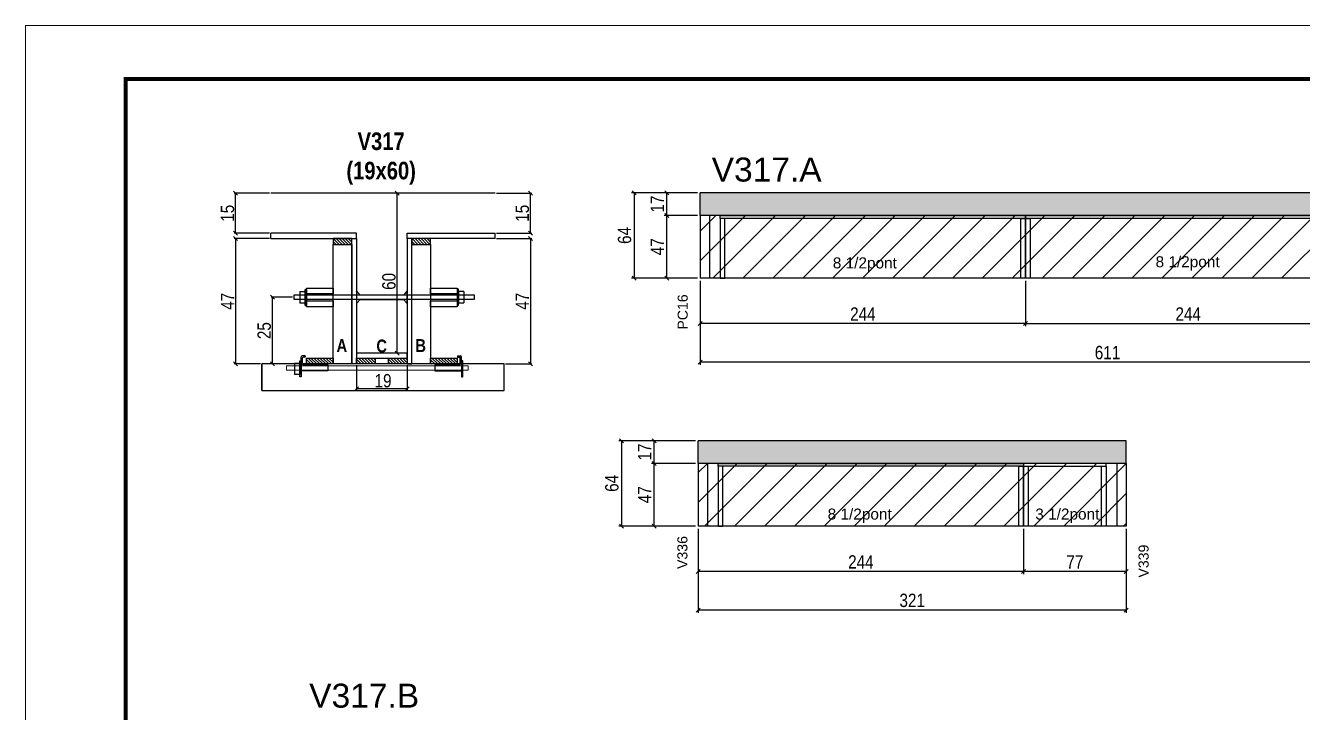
# Model space of a CAD drawing. Extents: x -3394 to 16474, y -5031 to 14397.
# Drawn here: x 4272 to 5230, y 6990 to 7505 of the extents above; entities that cross this region are included whole.
import ezdxf

# ---------------------------------------------------------------- set-up
doc = ezdxf.new("R2010")
doc.units = 0
doc.linetypes.add('DASHED', pattern=[0.75, 0.5, -0.25])
doc.layers.get('0').update_dxf_attribs({"linetype": 'CONTINUOUS'})
doc.layers.get('Defpoints').update_dxf_attribs({"linetype": 'CONTINUOUS'})
for name, color, linetype in [('1HACHURA MADEIRAS', 1, 'CONTINUOUS'), ('barrote', 251, 'CONTINUOUS'), ('COTA', 241, 'CONTINUOUS'), ('detalhes', 4, 'CONTINUOUS'), ('NOMENCLATURA', 7, 'CONTINUOUS'), ('Painéis', 200, 'CONTINUOUS'), ('PONTALETE', 7, 'CONTINUOUS'), ('presilha', 1, 'CONTINUOUS'), ('SARR_2.2x10', 60, 'CONTINUOUS'), ('SARR_2.2x7', 40, 'CONTINUOUS'), ('SARR_3.5x7', 81, 'CONTINUOUS'), ('Tubo de PVC', 51, 'CONTINUOUS')]:
    doc.layers.add(name, color=color, linetype=linetype)
for name, color, linetype, lineweight in [('CONCRETO', 251, 'CONTINUOUS', 25), ('Folhas', 255, 'CONTINUOUS', 9), ('REAPROVEITAMENTO', 251, 'CONTINUOUS', 9), ('SARRAFO DE PRESSAO', 251, 'DASHED', 9), ('SCO-___-LAJ', 2, 'CONTINUOUS', 0)]:
    doc.layers.add(name, color=color, linetype=linetype, lineweight=lineweight)
doc.styles.add('ARIAL', font='arial.ttf')
doc.styles.add('COTA TECNICA', font='techl___.ttf', dxfattribs={"height": 10})
doc.styles.add('COTA TECNICA 2X', font='techl___.ttf', dxfattribs={"height": 10})
doc.styles.add('TECNICA', font='techb___.ttf', dxfattribs={"height": 10})
doc.dimstyles.new('PAINEL', dxfattribs={"dimtxt": 10, "dimasz": 3, "dimexe": 3, "dimexo": 3, "dimgap": 3, "dimtad": 1, "dimdec": 1, "dimzin": 12, "dimdsep": 46, "dimtxsty": 'COTA TECNICA', "dimblk1": 'OBLIQUE', "dimblk2": 'OBLIQUE', "dimsah": 1, "dimcen": 0.9, "dimclrd": 4, "dimclre": 4, "dimclrt": 240, "dimadec": 1, "dimazin": 3, "dimtfac": 1, "dimtdec": 1, "dimtmove": 0, "dimatfit": 3, "dimfxl": 1, "dimtolj": 1, "dimtzin": 12, "dimarcsym": 0})
doc.dimstyles.new('SECAO', dxfattribs={"dimscale": 0.333333, "dimtxt": 5, "dimasz": 9, "dimexe": 3, "dimexo": 3, "dimgap": 3, "dimtad": 1, "dimdec": 1, "dimlfac": 0.5, "dimzin": 12, "dimdsep": 46, "dimtxsty": 'COTA TECNICA 2X', "dimblk1": 'OBLIQUE', "dimblk2": 'OBLIQUE', "dimsah": 1, "dimcen": 0.9, "dimclrd": 4, "dimclre": 4, "dimclrt": 240, "dimadec": 1, "dimazin": 3, "dimtfac": 1, "dimtdec": 1, "dimtmove": 0, "dimatfit": 3, "dimfxl": 1, "dimtolj": 1, "dimtzin": 12, "dimarcsym": 0})
pattern_1 = [(45, (-1585, 0), (-11.22532, 11.22532), [])]

# ---------------------------------------------------------------- blocks, each defined once
blk = doc.blocks.new('9999999999')
at = {"layer": 'Folhas'}
blk.add_lwpolyline([(98138.98, 34190.21), (99623.98, 34190.21), (99623.98, 35240.21), (98138.98, 35240.21)], close=True, dxfattribs=at)
at = {"layer": 'Folhas', "color": 30, "const_width": 3}
blk.add_lwpolyline([(98213.98, 34230.21), (99583.98, 34230.21), (99583.98, 35200.21), (98213.98, 35200.21)], close=True, dxfattribs=at)
blk = doc.blocks.new('_Oblique')
at = {"color": 0, "linetype": 'ByBlock', "lineweight": -2}
blk.add_line((-0.5, -0.5), (0.5, 0.5), dxfattribs=at)
blk = doc.blocks.new('*D668')
at = {"layer": 'COTA', "color": 4, "lineweight": -2, "transparency": 16777216}
for p, q in [((4520.46, 7250.35), (4520.46, 7231.67)), ((4558.46, 7250.35), (4558.46, 7231.67)), ((4558.46, 7232.67), (4520.46, 7232.67))]:
    blk.add_line(p, q, dxfattribs=at)
at = {"layer": 'Defpoints', "color": 0, "transparency": 16777216}
for p in [(4520.46, 7251.35), (4558.46, 7251.35), (4520.46, 7232.67)]:
    blk.add_point(p, dxfattribs=at)
at = {"layer": 'COTA', "color": 4, "lineweight": -2, "transparency": 16777216, "xscale": 3, "yscale": 3, "zscale": 3, "rotation": 180}
blk.add_blockref('_Oblique', (4520.46, 7232.67), dxfattribs=at)
at = {"layer": 'COTA', "color": 4, "lineweight": -2, "transparency": 16777216, "xscale": 3, "yscale": 3, "zscale": 3}
blk.add_blockref('_Oblique', (4558.46, 7232.67), dxfattribs=at)
at = {"layer": 'COTA', "color": 240, "transparency": 16777216, "insert": (4540.37, 7238.76), "char_height": 10, "attachment_point": 5, "style": 'COTA TECNICA 2X'}
blk.add_mtext('\\A1;19', dxfattribs=at)
blk = doc.blocks.new('PRESILHA METÁLICA 1')
at = {"layer": 'presilha'}
for p, q in [((6, 15.5), (7.5, 15.5)), ((6, -2.5), (6, 15.5)), ((7.5, 10.6), (7.5, 19.9)), ((7.5, 15.5), (7.5, -2.5)), ((12, 21), (8.6, 21)), ((9, 11.6), (9, 18.9)), ((12, 19.5), (9.6, 19.5)), ((12, 21), (12, 19.5)), ((0, 13), (6, 13)), ((0, 13), (0, 0)), ((6, 0), (0, 0)), ((6, 13), (6, 0)), ((37.5, 4.1), (7.5, 4.1)), ((37.5, 11), (9.6, 11)), ((37.5, 11), (37.5, 4.1)), ((7.5, -2.5), (6, -2.5))]:
    blk.add_line(p, q, dxfattribs=at)
for centre, radius, start, end in [((8.6, 19.9), 1.14, 90, 180), ((9.6, 18.9), 0.57, 90, 180), ((9.6, 11.6), 0.57, 180, 270)]:
    blk.add_arc(centre, radius, start, end, dxfattribs=at)
blk = doc.blocks.new('PRESILHA METÁLICA 2')
at = {"layer": 'presilha'}
for p, q in [((-5.2, 23.5), (-5.2, 22)), ((-5.2, 23.5), (-1.9, 23.5)), ((-5.2, 22), (-2.8, 22)), ((-2.2, 14.1), (-2.2, 21.4)), ((0.8, 18), (-0.8, 18)), ((-0.8, 18), (-0.8, 0)), ((-0.8, 14.6), (-0.8, 22.4)), ((0.8, 0), (0.8, 18)), ((-30.8, 13.5), (-30.8, 6.6)), ((-30.8, 13.5), (-2.8, 13.5)), ((-30.8, 6.6), (-0.8, 6.6)), ((-0.8, 0), (0.8, 0))]:
    blk.add_line(p, q, dxfattribs=at)
for centre, radius, start, end in [((-2.8, 21.4), 0.57, 0, 90), ((-1.9, 22.4), 1.14, 0, 90), ((-2.8, 14.1), 0.57, 270, 0)]:
    blk.add_arc(centre, radius, start, end, dxfattribs=at)
blk = doc.blocks.new('*D669')
at = {"layer": 'COTA', "color": 4, "lineweight": -2, "transparency": 16777216}
for p, q in [((4455.16, 7345.35), (4428.81, 7345.35)), ((4429.81, 7345.35), (4429.81, 7251.35)), ((4448.41, 7251.35), (4428.81, 7251.35))]:
    blk.add_line(p, q, dxfattribs=at)
at = {"layer": 'Defpoints', "color": 0, "transparency": 16777216}
for p in [(4456.16, 7345.35), (4429.81, 7251.35), (4449.41, 7251.35)]:
    blk.add_point(p, dxfattribs=at)
at = {"layer": 'COTA', "color": 4, "lineweight": -2, "transparency": 16777216, "xscale": 3, "yscale": 3, "zscale": 3}
for p, rotation in [((4429.81, 7345.35), 90), ((4429.81, 7251.35), 270)]:
    blk.add_blockref('_Oblique', p, dxfattribs=dict(at, rotation=rotation))
at = {"layer": 'COTA', "color": 240, "transparency": 16777216, "insert": (4423.74, 7298.35), "char_height": 10, "attachment_point": 5, "rotation": 90, "style": 'COTA TECNICA 2X'}
blk.add_mtext('\\A1;47', dxfattribs=at)
blk = doc.blocks.new('*D670')
at = {"layer": 'COTA', "color": 4, "lineweight": -2, "transparency": 16777216}
for p, q in [((4557.46, 7379.35), (4549.94, 7379.35)), ((4550.94, 7259.35), (4550.94, 7379.35)), ((4550.05, 7259.35), (4549.94, 7259.35))]:
    blk.add_line(p, q, dxfattribs=at)
at = {"layer": 'Defpoints', "color": 0, "transparency": 16777216}
for p in [(4550.94, 7379.35), (4558.46, 7379.35), (4551.05, 7259.35)]:
    blk.add_point(p, dxfattribs=at)
at = {"layer": 'COTA', "color": 4, "lineweight": -2, "transparency": 16777216, "xscale": 3, "yscale": 3, "zscale": 3}
for p, rotation in [((4550.94, 7379.35), 90), ((4550.94, 7259.35), 270)]:
    blk.add_blockref('_Oblique', p, dxfattribs=dict(at, rotation=rotation))
at = {"layer": 'COTA', "color": 240, "transparency": 16777216, "insert": (4544.84, 7313.24), "char_height": 10, "attachment_point": 5, "rotation": 90, "style": 'COTA TECNICA 2X'}
blk.add_mtext('\\A1;60', dxfattribs=at)
blk = doc.blocks.new('*D671')
at = {"layer": 'COTA', "color": 4, "lineweight": -2, "transparency": 16777216}
for p, q in [((4455.16, 7379.35), (4428.81, 7379.35)), ((4429.81, 7349.35), (4429.81, 7379.35)), ((4455.16, 7349.35), (4428.81, 7349.35))]:
    blk.add_line(p, q, dxfattribs=at)
at = {"layer": 'Defpoints', "color": 0, "transparency": 16777216}
for p in [(4429.81, 7379.35), (4456.16, 7379.35), (4456.16, 7349.35)]:
    blk.add_point(p, dxfattribs=at)
at = {"layer": 'COTA', "color": 4, "lineweight": -2, "transparency": 16777216, "xscale": 3, "yscale": 3, "zscale": 3}
for p, rotation in [((4429.81, 7379.35), 90), ((4429.81, 7349.35), 270)]:
    blk.add_blockref('_Oblique', p, dxfattribs=dict(at, rotation=rotation))
at = {"layer": 'COTA', "color": 240, "transparency": 16777216, "insert": (4423.7, 7364.35), "char_height": 10, "attachment_point": 5, "rotation": 90, "style": 'COTA TECNICA 2X'}
blk.add_mtext('\\A1;15', dxfattribs=at)
blk = doc.blocks.new('*D672')
at = {"layer": 'COTA', "color": 4, "lineweight": -2, "transparency": 16777216}
for p, q in [((4625.57, 7345.35), (4651.92, 7345.35)), ((4650.92, 7345.35), (4650.92, 7251.35)), ((4632.32, 7251.35), (4651.92, 7251.35))]:
    blk.add_line(p, q, dxfattribs=at)
at = {"layer": 'Defpoints', "color": 0, "transparency": 16777216}
for p in [(4624.57, 7345.35), (4631.32, 7251.35), (4650.92, 7251.35)]:
    blk.add_point(p, dxfattribs=at)
at = {"layer": 'COTA', "color": 4, "lineweight": -2, "transparency": 16777216, "xscale": 3, "yscale": 3, "zscale": 3}
for p, rotation in [((4650.92, 7345.35), 90), ((4650.92, 7251.35), 270)]:
    blk.add_blockref('_Oblique', p, dxfattribs=dict(at, rotation=rotation))
at = {"layer": 'COTA', "color": 240, "transparency": 16777216, "insert": (4644.85, 7298.35), "char_height": 10, "attachment_point": 5, "rotation": 90, "style": 'COTA TECNICA 2X'}
blk.add_mtext('\\A1;47', dxfattribs=at)
blk = doc.blocks.new('*D673')
at = {"layer": 'COTA', "color": 4, "lineweight": -2, "transparency": 16777216}
for p, q in [((4625.57, 7379.35), (4651.92, 7379.35)), ((4650.92, 7349.35), (4650.92, 7379.35)), ((4625.57, 7349.35), (4651.92, 7349.35))]:
    blk.add_line(p, q, dxfattribs=at)
at = {"layer": 'Defpoints', "color": 0, "transparency": 16777216}
for p in [(4624.57, 7379.35), (4650.92, 7379.35), (4624.57, 7349.35)]:
    blk.add_point(p, dxfattribs=at)
at = {"layer": 'COTA', "color": 4, "lineweight": -2, "transparency": 16777216, "xscale": 3, "yscale": 3, "zscale": 3}
for p, rotation in [((4650.92, 7379.35), 90), ((4650.92, 7349.35), 270)]:
    blk.add_blockref('_Oblique', p, dxfattribs=dict(at, rotation=rotation))
at = {"layer": 'COTA', "color": 240, "transparency": 16777216, "insert": (4644.81, 7364.35), "char_height": 10, "attachment_point": 5, "rotation": 90, "style": 'COTA TECNICA 2X'}
blk.add_mtext('\\A1;15', dxfattribs=at)
blk = doc.blocks.new('*D675')
at = {"layer": 'COTA', "color": 4, "linetype": 'Continuous', "lineweight": -2, "transparency": 16777216}
for p, q in [((4778.21, 7313.71), (4778.21, 7279.74)), ((5022.24, 7313.71), (5022.24, 7279.74)), ((5022.24, 7281.74), (4778.21, 7281.74))]:
    blk.add_line(p, q, dxfattribs=at)
at = {"layer": 'Defpoints', "color": 0, "linetype": 'Continuous', "transparency": 16777216}
for p in [(4778.21, 7315.71), (5022.24, 7315.71), (4778.21, 7281.74)]:
    blk.add_point(p, dxfattribs=at)
at = {"layer": 'COTA', "color": 4, "linetype": 'Continuous', "lineweight": -2, "transparency": 16777216, "xscale": 3, "yscale": 3, "zscale": 3, "rotation": 180}
blk.add_blockref('_Oblique', (4778.21, 7281.74), dxfattribs=at)
at = {"layer": 'COTA', "color": 4, "linetype": 'Continuous', "lineweight": -2, "transparency": 16777216, "xscale": 3, "yscale": 3, "zscale": 3}
blk.add_blockref('_Oblique', (5022.24, 7281.74), dxfattribs=at)
at = {"layer": 'COTA', "color": 240, "linetype": 'Continuous', "transparency": 16777216, "insert": (4900.23, 7288.81), "char_height": 10, "attachment_point": 5, "style": 'COTA TECNICA'}
blk.add_mtext('\\A1;244', dxfattribs=at)
blk = doc.blocks.new('*D676')
at = {"layer": 'COTA', "color": 4, "linetype": 'Continuous', "lineweight": -2, "transparency": 16777216}
for p, q in [((4778.21, 7313.71), (4778.21, 7250.72)), ((5389.24, 7313.71), (5389.24, 7250.72)), ((5389.24, 7252.72), (4778.21, 7252.72))]:
    blk.add_line(p, q, dxfattribs=at)
at = {"layer": 'Defpoints', "color": 0, "linetype": 'Continuous', "transparency": 16777216}
for p in [(4778.21, 7315.71), (5389.24, 7315.71), (4778.21, 7252.72)]:
    blk.add_point(p, dxfattribs=at)
at = {"layer": 'COTA', "color": 4, "linetype": 'Continuous', "lineweight": -2, "transparency": 16777216, "xscale": 3, "yscale": 3, "zscale": 3, "rotation": 180}
blk.add_blockref('_Oblique', (4778.21, 7252.72), dxfattribs=at)
at = {"layer": 'COTA', "color": 4, "linetype": 'Continuous', "lineweight": -2, "transparency": 16777216, "xscale": 3, "yscale": 3, "zscale": 3}
blk.add_blockref('_Oblique', (5389.24, 7252.72), dxfattribs=at)
at = {"layer": 'COTA', "color": 240, "linetype": 'Continuous', "transparency": 16777216, "insert": (5083.73, 7259.82), "char_height": 10, "attachment_point": 5, "style": 'COTA TECNICA'}
blk.add_mtext('\\A1;611', dxfattribs=at)
blk = doc.blocks.new('*D677')
at = {"layer": 'COTA', "color": 4, "linetype": 'Continuous', "lineweight": -2, "transparency": 16777216}
for p, q in [((4776.21, 7362.71), (4751.18, 7362.71)), ((4753.18, 7315.71), (4753.18, 7362.71)), ((4776.21, 7315.71), (4751.18, 7315.71))]:
    blk.add_line(p, q, dxfattribs=at)
at = {"layer": 'Defpoints', "color": 0, "linetype": 'Continuous', "transparency": 16777216}
for p in [(4753.18, 7362.71), (4778.21, 7362.71), (4778.21, 7315.71)]:
    blk.add_point(p, dxfattribs=at)
at = {"layer": 'COTA', "color": 4, "linetype": 'Continuous', "lineweight": -2, "transparency": 16777216, "xscale": 3, "yscale": 3, "zscale": 3}
for p, rotation in [((4753.18, 7362.71), 90), ((4753.18, 7315.71), 270)]:
    blk.add_blockref('_Oblique', p, dxfattribs=dict(at, rotation=rotation))
at = {"layer": 'COTA', "color": 240, "linetype": 'Continuous', "transparency": 16777216, "insert": (4746.1, 7339.21), "char_height": 10, "attachment_point": 5, "rotation": 90, "style": 'COTA TECNICA'}
blk.add_mtext('\\A1;47', dxfattribs=at)
blk = doc.blocks.new('*D678')
at = {"layer": 'COTA', "color": 4, "linetype": 'Continuous', "lineweight": -2, "transparency": 16777216}
for p, q in [((4776.21, 7379.71), (4751.18, 7379.71)), ((4753.18, 7362.71), (4753.18, 7379.71)), ((4776.21, 7362.71), (4751.18, 7362.71))]:
    blk.add_line(p, q, dxfattribs=at)
at = {"layer": 'Defpoints', "color": 0, "linetype": 'Continuous', "transparency": 16777216}
for p in [(4753.18, 7379.71), (4778.21, 7379.71), (4778.21, 7362.71)]:
    blk.add_point(p, dxfattribs=at)
at = {"layer": 'COTA', "color": 4, "linetype": 'Continuous', "lineweight": -2, "transparency": 16777216, "xscale": 3, "yscale": 3, "zscale": 3}
for p, rotation in [((4753.18, 7379.71), 90), ((4753.18, 7362.71), 270)]:
    blk.add_blockref('_Oblique', p, dxfattribs=dict(at, rotation=rotation))
at = {"layer": 'COTA', "color": 240, "linetype": 'Continuous', "transparency": 16777216, "insert": (4746.1, 7371.21), "char_height": 10, "attachment_point": 5, "rotation": 90, "style": 'COTA TECNICA'}
blk.add_mtext('\\A1;17', dxfattribs=at)
blk = doc.blocks.new('*D679')
at = {"layer": 'COTA', "color": 4, "linetype": 'Continuous', "lineweight": -2, "transparency": 16777216}
for p, q in [((4776.21, 7379.71), (4726.61, 7379.71)), ((4728.61, 7379.71), (4728.61, 7315.71)), ((4776.21, 7315.71), (4726.61, 7315.71))]:
    blk.add_line(p, q, dxfattribs=at)
at = {"layer": 'Defpoints', "color": 0, "linetype": 'Continuous', "transparency": 16777216}
for p in [(4778.21, 7379.71), (4728.61, 7315.71), (4778.21, 7315.71)]:
    blk.add_point(p, dxfattribs=at)
at = {"layer": 'COTA', "color": 4, "linetype": 'Continuous', "lineweight": -2, "transparency": 16777216, "xscale": 3, "yscale": 3, "zscale": 3}
for p, rotation in [((4728.61, 7379.71), 90), ((4728.61, 7315.71), 270)]:
    blk.add_blockref('_Oblique', p, dxfattribs=dict(at, rotation=rotation))
at = {"layer": 'COTA', "color": 240, "linetype": 'Continuous', "transparency": 16777216, "insert": (4721.51, 7347.71), "char_height": 10, "attachment_point": 5, "rotation": 90, "style": 'COTA TECNICA'}
blk.add_mtext('\\A1;64', dxfattribs=at)
blk = doc.blocks.new('*D680')
at = {"layer": 'COTA', "color": 4, "linetype": 'Continuous', "lineweight": -2, "transparency": 16777216}
for p, q in [((5022.24, 7313.71), (5022.24, 7279.74)), ((5266.24, 7313.71), (5266.24, 7279.74)), ((5022.24, 7281.74), (5266.24, 7281.74))]:
    blk.add_line(p, q, dxfattribs=at)
at = {"layer": 'Defpoints', "color": 0, "linetype": 'Continuous', "transparency": 16777216}
for p in [(5022.24, 7315.71), (5266.24, 7315.71), (5266.24, 7281.74)]:
    blk.add_point(p, dxfattribs=at)
at = {"layer": 'COTA', "color": 4, "linetype": 'Continuous', "lineweight": -2, "transparency": 16777216, "xscale": 3, "yscale": 3, "zscale": 3, "rotation": 180}
blk.add_blockref('_Oblique', (5022.24, 7281.74), dxfattribs=at)
at = {"layer": 'COTA', "color": 4, "linetype": 'Continuous', "lineweight": -2, "transparency": 16777216, "xscale": 3, "yscale": 3, "zscale": 3}
blk.add_blockref('_Oblique', (5266.24, 7281.74), dxfattribs=at)
at = {"layer": 'COTA', "color": 240, "linetype": 'Continuous', "transparency": 16777216, "insert": (5144.24, 7288.81), "char_height": 10, "attachment_point": 5, "style": 'COTA TECNICA'}
blk.add_mtext('\\A1;244', dxfattribs=at)
blk = doc.blocks.new('*D681')
at = {"layer": 'COTA', "color": 4, "linetype": 'Continuous', "lineweight": -2, "transparency": 16777216}
for p, q in [((5020.75, 7127.83), (5020.75, 7093.85)), ((5097.75, 7127.83), (5097.75, 7093.85)), ((5097.75, 7095.85), (5020.75, 7095.85))]:
    blk.add_line(p, q, dxfattribs=at)
at = {"layer": 'Defpoints', "color": 0, "linetype": 'Continuous', "transparency": 16777216}
for p in [(5020.75, 7129.83), (5097.75, 7129.83), (5020.75, 7095.85)]:
    blk.add_point(p, dxfattribs=at)
at = {"layer": 'COTA', "color": 4, "linetype": 'Continuous', "lineweight": -2, "transparency": 16777216, "xscale": 3, "yscale": 3, "zscale": 3, "rotation": 180}
blk.add_blockref('_Oblique', (5020.75, 7095.85), dxfattribs=at)
at = {"layer": 'COTA', "color": 4, "linetype": 'Continuous', "lineweight": -2, "transparency": 16777216, "xscale": 3, "yscale": 3, "zscale": 3}
blk.add_blockref('_Oblique', (5097.75, 7095.85), dxfattribs=at)
at = {"layer": 'COTA', "color": 240, "linetype": 'Continuous', "transparency": 16777216, "insert": (5059.25, 7102.93), "char_height": 10, "attachment_point": 5, "style": 'COTA TECNICA'}
blk.add_mtext('\\A1;77', dxfattribs=at)
blk = doc.blocks.new('*D682')
at = {"layer": 'COTA', "color": 4, "linetype": 'Continuous', "lineweight": -2, "transparency": 16777216}
for p, q in [((4776.72, 7127.83), (4776.72, 7093.85)), ((5020.75, 7127.83), (5020.75, 7093.85)), ((5020.75, 7095.85), (4776.72, 7095.85))]:
    blk.add_line(p, q, dxfattribs=at)
at = {"layer": 'Defpoints', "color": 0, "linetype": 'Continuous', "transparency": 16777216}
for p in [(4776.72, 7129.83), (5020.75, 7129.83), (4776.72, 7095.85)]:
    blk.add_point(p, dxfattribs=at)
at = {"layer": 'COTA', "color": 4, "linetype": 'Continuous', "lineweight": -2, "transparency": 16777216, "xscale": 3, "yscale": 3, "zscale": 3, "rotation": 180}
blk.add_blockref('_Oblique', (4776.72, 7095.85), dxfattribs=at)
at = {"layer": 'COTA', "color": 4, "linetype": 'Continuous', "lineweight": -2, "transparency": 16777216, "xscale": 3, "yscale": 3, "zscale": 3}
blk.add_blockref('_Oblique', (5020.75, 7095.85), dxfattribs=at)
at = {"layer": 'COTA', "color": 240, "linetype": 'Continuous', "transparency": 16777216, "insert": (4898.73, 7102.93), "char_height": 10, "attachment_point": 5, "style": 'COTA TECNICA'}
blk.add_mtext('\\A1;244', dxfattribs=at)
blk = doc.blocks.new('*D683')
at = {"layer": 'COTA', "color": 4, "linetype": 'Continuous', "lineweight": -2, "transparency": 16777216}
for p, q in [((4776.72, 7127.83), (4776.72, 7064.83)), ((5097.75, 7127.83), (5097.75, 7064.83)), ((5097.75, 7066.83), (4776.72, 7066.83))]:
    blk.add_line(p, q, dxfattribs=at)
at = {"layer": 'Defpoints', "color": 0, "linetype": 'Continuous', "transparency": 16777216}
for p in [(4776.72, 7129.83), (5097.75, 7129.83), (4776.72, 7066.83)]:
    blk.add_point(p, dxfattribs=at)
at = {"layer": 'COTA', "color": 4, "linetype": 'Continuous', "lineweight": -2, "transparency": 16777216, "xscale": 3, "yscale": 3, "zscale": 3, "rotation": 180}
blk.add_blockref('_Oblique', (4776.72, 7066.83), dxfattribs=at)
at = {"layer": 'COTA', "color": 4, "linetype": 'Continuous', "lineweight": -2, "transparency": 16777216, "xscale": 3, "yscale": 3, "zscale": 3}
blk.add_blockref('_Oblique', (5097.75, 7066.83), dxfattribs=at)
at = {"layer": 'COTA', "color": 240, "linetype": 'Continuous', "transparency": 16777216, "insert": (4937.23, 7074.05), "char_height": 10, "attachment_point": 5, "style": 'COTA TECNICA'}
blk.add_mtext('\\A1;321', dxfattribs=at)
blk = doc.blocks.new('*D684')
at = {"layer": 'COTA', "color": 4, "linetype": 'Continuous', "lineweight": -2, "transparency": 16777216}
for p, q in [((4774.72, 7176.83), (4741.67, 7176.83)), ((4743.67, 7129.83), (4743.67, 7176.83)), ((4774.72, 7129.83), (4741.67, 7129.83))]:
    blk.add_line(p, q, dxfattribs=at)
at = {"layer": 'Defpoints', "color": 0, "linetype": 'Continuous', "transparency": 16777216}
for p in [(4743.67, 7176.83), (4776.72, 7176.83), (4776.72, 7129.83)]:
    blk.add_point(p, dxfattribs=at)
at = {"layer": 'COTA', "color": 4, "linetype": 'Continuous', "lineweight": -2, "transparency": 16777216, "xscale": 3, "yscale": 3, "zscale": 3}
for p, rotation in [((4743.67, 7176.83), 90), ((4743.67, 7129.83), 270)]:
    blk.add_blockref('_Oblique', p, dxfattribs=dict(at, rotation=rotation))
at = {"layer": 'COTA', "color": 240, "linetype": 'Continuous', "transparency": 16777216, "insert": (4736.59, 7153.33), "char_height": 10, "attachment_point": 5, "rotation": 90, "style": 'COTA TECNICA'}
blk.add_mtext('\\A1;47', dxfattribs=at)
blk = doc.blocks.new('*D685')
at = {"layer": 'COTA', "color": 4, "linetype": 'Continuous', "lineweight": -2, "transparency": 16777216}
for p, q in [((4774.72, 7193.83), (4741.67, 7193.83)), ((4743.67, 7176.83), (4743.67, 7193.83)), ((4774.72, 7176.83), (4741.67, 7176.83))]:
    blk.add_line(p, q, dxfattribs=at)
at = {"layer": 'Defpoints', "color": 0, "linetype": 'Continuous', "transparency": 16777216}
for p in [(4743.67, 7193.83), (4776.72, 7193.83), (4776.72, 7176.83)]:
    blk.add_point(p, dxfattribs=at)
at = {"layer": 'COTA', "color": 4, "linetype": 'Continuous', "lineweight": -2, "transparency": 16777216, "xscale": 3, "yscale": 3, "zscale": 3}
for p, rotation in [((4743.67, 7193.83), 90), ((4743.67, 7176.83), 270)]:
    blk.add_blockref('_Oblique', p, dxfattribs=dict(at, rotation=rotation))
at = {"layer": 'COTA', "color": 240, "linetype": 'Continuous', "transparency": 16777216, "insert": (4736.59, 7185.33), "char_height": 10, "attachment_point": 5, "rotation": 90, "style": 'COTA TECNICA'}
blk.add_mtext('\\A1;17', dxfattribs=at)
blk = doc.blocks.new('*D686')
at = {"layer": 'COTA', "color": 4, "linetype": 'Continuous', "lineweight": -2, "transparency": 16777216}
for p, q in [((4774.72, 7193.83), (4717.1, 7193.83)), ((4719.1, 7193.83), (4719.1, 7129.83)), ((4774.72, 7129.83), (4717.1, 7129.83))]:
    blk.add_line(p, q, dxfattribs=at)
at = {"layer": 'Defpoints', "color": 0, "linetype": 'Continuous', "transparency": 16777216}
for p in [(4776.72, 7193.83), (4719.1, 7129.83), (4776.72, 7129.83)]:
    blk.add_point(p, dxfattribs=at)
at = {"layer": 'COTA', "color": 4, "linetype": 'Continuous', "lineweight": -2, "transparency": 16777216, "xscale": 3, "yscale": 3, "zscale": 3}
for p, rotation in [((4719.1, 7193.83), 90), ((4719.1, 7129.83), 270)]:
    blk.add_blockref('_Oblique', p, dxfattribs=dict(at, rotation=rotation))
at = {"layer": 'COTA', "color": 240, "linetype": 'Continuous', "transparency": 16777216, "insert": (4712, 7161.83), "char_height": 10, "attachment_point": 5, "rotation": 90, "style": 'COTA TECNICA'}
blk.add_mtext('\\A1;64', dxfattribs=at)
blk = doc.blocks.new('*D991')
at = {"layer": 'COTA', "color": 4, "lineweight": -2, "transparency": 16777216}
for p, q in [((4472.38, 7301.35), (4456.33, 7301.35)), ((4457.33, 7251.35), (4457.33, 7301.35)), ((4481.86, 7251.35), (4456.33, 7251.35))]:
    blk.add_line(p, q, dxfattribs=at)
at = {"layer": 'Defpoints', "color": 0, "transparency": 16777216}
for p in [(4457.33, 7301.35), (4473.38, 7301.35), (4482.86, 7251.35)]:
    blk.add_point(p, dxfattribs=at)
at = {"layer": 'COTA', "color": 4, "lineweight": -2, "transparency": 16777216, "xscale": 3, "yscale": 3, "zscale": 3}
for p, rotation in [((4457.33, 7301.35), 90), ((4457.33, 7251.35), 270)]:
    blk.add_blockref('_Oblique', p, dxfattribs=dict(at, rotation=rotation))
at = {"layer": 'COTA', "color": 240, "transparency": 16777216, "insert": (4451.22, 7276.35), "char_height": 10, "attachment_point": 5, "rotation": 90, "style": 'COTA TECNICA 2X'}
blk.add_mtext('\\A1;25', dxfattribs=at)

msp = doc.modelspace()

# ---------------------------------------------------------------- hatches: boundary and pattern name
at = {"layer": 'COTA', "linetype": 'Continuous'}
h = msp.add_hatch(dxfattribs=at)
h.set_pattern_fill('AR-CONC', color=256, scale=0.05)
h.set_pattern_definition([(50, (-3042.5496, -1120.352), (9.1092334, -0.7969543), [0.9525, -10.4775]), (355, (-3042.55, -1120.352), (-1.762171, 9.552842), [0.762, -8.382029]), (100.451445, (-3041.7905, -1120.418), (7.3470624, 8.7558876), [0.8095004, -8.904512]), (46.1842, (-3042.55, -1117.812), (13.553952, -2.102116), [1.42875, -15.71625]), (96.63556, (-3041.42, -1117.987), (11.870207, 12.371306), [1.214251, -13.35678]), (351.18415, (-3042.55, -1117.812), (11.870207, 12.371306), [1.142998, -12.572987]), (21, (-3041.2796, -1118.447), (7.5807196, -5.11326), [0.9525, -10.4775]), (326, (-3041.28, -1118.447), (3.0901014, 9.209398), [0.762, -8.382]), (71.451445, (-3040.648, -1118.873), (10.670821, 4.0961384), [0.8095004, -8.904497]), (37.5, (-3042.5496, -1120.352), (0.1544302, 4.2277519), [0, -8.2804, 0, -8.509, 0, -8.41375]), (7.5, (-3042.5496, -1120.352), (3.3409831, 5.0090287), [0, -4.8514, 0, -8.0899, 0, -3.20675]), (327.5, (-3045.3817, -1120.352), (6.7795298, -0.2864372), [0, -3.175, 0, -9.906, 0, -13.1445]), (317.5, (-3046.6517, -1120.352), (7.406459, 1.2713246), [0, -4.1275, 0, -6.5786, 0, -9.3345])])
h.paths.add_polyline_path([(4778.21, 7379.71), (4778.21, 7362.71), (5389.24, 7362.71), (5389.24, 7379.71)])
h = msp.add_hatch(dxfattribs=at)
h.set_pattern_fill('AR-CONC', color=256, scale=0.05)
h.set_pattern_definition([(50, (-51.681, -3618.854), (9.1092334, -0.7969543), [0.9525, -10.4775]), (355, (-51.681, -3618.854), (-1.762171, 9.552842), [0.762, -8.382029]), (100.451445, (-50.922, -3618.92), (7.3470624, 8.7558876), [0.8095004, -8.904512]), (46.1842, (-51.681, -3616.314), (13.553952, -2.102116), [1.42875, -15.71625]), (96.63556, (-50.551, -3616.489), (11.870207, 12.371306), [1.214251, -13.35678]), (351.18415, (-51.681, -3616.314), (11.870207, 12.371306), [1.142998, -12.572987]), (21, (-50.411, -3616.949), (7.5807196, -5.11326), [0.9525, -10.4775]), (326, (-50.411, -3616.949), (3.0901014, 9.209398), [0.762, -8.382]), (71.451445, (-49.779, -3617.375), (10.670821, 4.0961384), [0.8095004, -8.904497]), (37.5, (-51.681, -3618.8538), (0.1544302, 4.2277519), [0, -8.2804, 0, -8.509, 0, -8.41375]), (7.5, (-51.681, -3618.854), (3.3409831, 5.0090287), [0, -4.8514, 0, -8.0899, 0, -3.20675]), (327.5, (-54.513, -3618.8538), (6.7795298, -0.2864372), [0, -3.175, 0, -9.906, 0, -13.1445]), (317.5, (-55.783, -3618.854), (7.406459, 1.2713246), [0, -4.1275, 0, -6.5786, 0, -9.3345])])
h.paths.add_polyline_path([(4776.72, 7193.83), (4776.72, 7176.83), (5097.75, 7176.83), (5097.75, 7193.83)])
at = {"layer": 'REAPROVEITAMENTO', "linetype": 'Continuous'}
h = msp.add_hatch(dxfattribs=at)
h.set_pattern_fill('ANSI31', color=256, scale=5)
h.set_pattern_definition(pattern_1)
h.paths.add_polyline_path([(5022.24, 7315.71), (5022.24, 7362.71), (4778.21, 7362.71), (4778.21, 7315.71)])
h = msp.add_hatch(dxfattribs=at)
h.set_pattern_fill('ANSI31', color=256, scale=5)
h.set_pattern_definition(pattern_1)
h.paths.add_polyline_path([(5266.24, 7315.71), (5266.24, 7362.71), (5022.24, 7362.71), (5022.24, 7315.71)])
h = msp.add_hatch(dxfattribs=at)
h.set_pattern_fill('ANSI31', color=256, scale=5)
h.set_pattern_definition(pattern_1)
h.paths.add_polyline_path([(5020.75, 7129.83), (5020.75, 7176.83), (4776.72, 7176.83), (4776.72, 7129.83)])
h = msp.add_hatch(dxfattribs=at)
h.set_pattern_fill('ANSI31', color=256, scale=5)
h.set_pattern_definition(pattern_1)
h.paths.add_polyline_path([(5020.75, 7176.83), (5020.75, 7129.83), (5097.75, 7129.83), (5097.75, 7176.83)])
at = {"layer": 'SARR_2.2x10'}
h = msp.add_hatch(dxfattribs=at)
h.set_pattern_fill('ANSI31', color=256, scale=0.5, angle=90)
h.set_pattern_definition([(135, (37580.686, -116260.8229), (-1.122532015, -1.122532015), [])])
h.paths.add_polyline_path([(4482.86, 7255.75), (4482.86, 7251.35), (4502.86, 7251.35), (4502.86, 7255.75)])
h = msp.add_hatch(dxfattribs=at)
h.set_pattern_fill('ANSI31', color=256, scale=0.5, angle=90)
h.set_pattern_definition([(135, (37693.886, -116260.8229), (-1.122532015, -1.122532015), [])])
h.paths.add_polyline_path([(4576.06, 7255.75), (4576.06, 7251.35), (4596.06, 7251.35), (4596.06, 7255.75)])
at = {"layer": 'SARR_2.2x7'}
h = msp.add_hatch(dxfattribs=at)
h.set_pattern_fill('ANSI31', color=256, scale=0.5, angle=90)
h.set_pattern_definition([(135, (37525.486, -116171.2229), (-1.122532015, -1.122532015), [])])
h.paths.add_polyline_path([(4502.86, 7345.35), (4502.86, 7340.95), (4516.86, 7340.95), (4516.86, 7345.35)])
h = msp.add_hatch(dxfattribs=at)
h.set_pattern_fill('ANSI31', color=256, scale=0.5, angle=90)
h.set_pattern_definition([(135, (37584.686, -116171.2229), (-1.122532015, -1.122532015), [])])
h.paths.add_polyline_path([(4562.06, 7345.35), (4562.06, 7340.95), (4576.06, 7340.95), (4576.06, 7345.35)])
h = msp.add_hatch(dxfattribs=at)
h.set_pattern_fill('ANSI31', color=256, scale=0.5, angle=90)
h.set_pattern_definition([(135, (37708.286, -116260.8229), (-1.122532015, -1.122532015), [])])
h.paths.add_polyline_path([(4520.46, 7255.75), (4520.46, 7251.35), (4534.46, 7251.35), (4534.46, 7255.75)])
h = msp.add_hatch(dxfattribs=at)
h.set_pattern_fill('ANSI31', color=256, scale=0.5, angle=90)
h.set_pattern_definition([(135, (37732.286, -116260.8229), (-1.122532015, -1.122532015), [])])
h.paths.add_polyline_path([(4544.46, 7255.75), (4544.46, 7251.35), (4558.46, 7251.35), (4558.46, 7255.75)])

# ---------------------------------------------------------------- linework, layer by layer
at = {"layer": '1HACHURA MADEIRAS', "elevation": 0}
for points in [[(4482.86, 7308.26), (4502.86, 7308.26), (4502.86, 7303.86), (4482.86, 7303.86)], [(4576.06, 7308.26), (4596.06, 7308.26), (4596.06, 7303.86), (4576.06, 7303.86)], [(4482.86, 7298.66), (4502.86, 7298.66), (4502.86, 7294.26), (4482.86, 7294.26)], [(4576.06, 7298.66), (4596.06, 7298.66), (4596.06, 7294.26), (4576.06, 7294.26)]]:
    msp.add_lwpolyline(points, close=True, dxfattribs=at)
at = {"layer": 'barrote', "elevation": 0}
msp.add_lwpolyline([(4449.41, 7231.35), (4631.32, 7231.35), (4631.32, 7251.35), (4449.41, 7251.35)], close=True, dxfattribs=at)
at = {"layer": 'CONCRETO', "linetype": 'Continuous'}
msp.add_line((4624.57, 7379.35), (4456.16, 7379.35), dxfattribs=at)
at = {"layer": 'COTA', "linetype": 'Continuous'}
for p, q in [((4778.21, 7362.71), (4778.21, 7379.71)), ((5389.24, 7379.71), (4778.21, 7379.71)), ((4776.72, 7176.83), (4776.72, 7193.83)), ((5097.75, 7193.83), (4776.72, 7193.83)), ((5097.75, 7176.83), (5097.75, 7193.83))]:
    msp.add_line(p, q, dxfattribs=at)
at = {"layer": 'detalhes', "color": 250}
msp.add_line((4449.41, 7231.35), (4449.41, 7251.35), dxfattribs=at)
at = {"layer": 'Painéis', "linetype": 'Continuous'}
for p, q in [((5389.24, 7362.71), (4778.21, 7362.71)), ((4778.21, 7362.71), (4778.21, 7315.71)), ((5022.24, 7362.71), (5022.24, 7315.71)), ((5022.24, 7362.71), (5022.24, 7315.71)), ((5022.24, 7362.71), (5022.24, 7315.71)), ((4456.16, 7345.35), (4456.16, 7349.35)), ((4624.57, 7345.35), (4624.57, 7349.35)), ((5389.24, 7315.71), (4778.21, 7315.71)), ((5097.75, 7176.83), (4776.72, 7176.83)), ((4776.72, 7176.83), (4776.72, 7129.83)), ((5020.75, 7176.83), (5020.75, 7129.83)), ((5097.75, 7176.83), (5097.75, 7129.83)), ((5097.75, 7129.83), (4776.72, 7129.83))]:
    msp.add_line(p, q, dxfattribs=at)
at = {"layer": 'Painéis', "linetype": 'Continuous', "elevation": 0}
for points in [[(4456.16, 7345.35), (4520.46, 7345.35), (4520.46, 7349.35), (4456.16, 7349.35)], [(4624.57, 7345.35), (4558.46, 7345.35), (4558.46, 7349.35), (4624.57, 7349.35)]]:
    msp.add_lwpolyline(points, dxfattribs=at)
for points in [[(4516.86, 7251.35), (4516.86, 7345.35), (4520.46, 7345.35), (4520.46, 7251.35)], [(4562.06, 7251.35), (4562.06, 7345.35), (4558.46, 7345.35), (4558.46, 7251.35)], [(4558.46, 7259.35), (4520.46, 7259.35), (4520.46, 7255.75), (4558.46, 7255.75)]]:
    msp.add_lwpolyline(points, close=True, dxfattribs=at)
at = {"layer": 'presilha'}
for p, q in [((4477.86, 7305.59, 0), (4481.86, 7305.59, 0)), ((4477.86, 7305.59, 0), (4477.86, 7296.92, 0)), ((4481.86, 7307.26, 0), (4482.86, 7307.26, 0)), ((4481.86, 7295.26, 0), (4481.86, 7307.26, 0)), ((4481.86, 7305.59, 0), (4481.86, 7296.92, 0)), ((4482.86, 7307.26, 0), (4482.86, 7295.26, 0)), ((4597.06, 7307.45), (4596.06, 7307.45)), ((4596.06, 7307.45), (4596.06, 7295.45)), ((4597.06, 7295.45), (4597.06, 7307.45)), ((4601.06, 7305.78), (4597.06, 7305.78)), ((4597.06, 7305.78), (4597.06, 7297.11)), ((4601.06, 7305.78), (4601.06, 7297.11)), ((4481.86, 7296.92, 0), (4477.86, 7296.92, 0)), ((4482.86, 7295.26, 0), (4481.86, 7295.26, 0)), ((4596.06, 7295.45), (4597.06, 7295.45)), ((4597.06, 7297.11), (4601.06, 7297.11))]:
    msp.add_line(p, q, dxfattribs=at)
at = {"layer": 'presilha', "elevation": 0}
msp.add_lwpolyline([(4608.84, 7302.85), (4473.38, 7302.85), (4473.38, 7299.85), (4608.84, 7299.85)], close=True, dxfattribs=at)
at = {"layer": 'SARR_2.2x10', "elevation": 0}
for points in [[(4482.86, 7255.75), (4502.86, 7255.75), (4502.86, 7251.35), (4482.86, 7251.35)], [(4576.06, 7255.75), (4596.06, 7255.75), (4596.06, 7251.35), (4576.06, 7251.35)]]:
    msp.add_lwpolyline(points, close=True, dxfattribs=at)
at = {"layer": 'SARR_2.2x7', "ltscale": 25}
for p, q in [((4785.21, 7362.71), (4785.21, 7315.71)), ((4783.72, 7176.83), (4783.72, 7129.83)), ((5090.75, 7176.83), (5090.75, 7129.83))]:
    msp.add_line(p, q, dxfattribs=at)
for points in [[(5022.24, 7360.51), (4793.21, 7360.51), (4793.21, 7362.71), (5022.24, 7362.71)], [(5266.24, 7360.51), (5022.24, 7360.51), (5022.24, 7362.71), (5266.24, 7362.71)], [(5020.75, 7174.63), (4791.72, 7174.63), (4791.72, 7176.83), (5020.75, 7176.83)]]:
    msp.add_lwpolyline(points, close=True, dxfattribs=at)
at = {"layer": 'SARR_2.2x7', "elevation": 0}
for points in [[(4516.86, 7345.35), (4502.86, 7345.35), (4502.86, 7340.95), (4516.86, 7340.95)], [(4520.46, 7255.75), (4534.46, 7255.75), (4534.46, 7251.35), (4520.46, 7251.35)], [(4544.46, 7255.75), (4558.46, 7255.75), (4558.46, 7251.35), (4544.46, 7251.35)]]:
    msp.add_lwpolyline(points, close=True, dxfattribs=at)
at = {"layer": 'SARR_2.2x7'}
msp.add_lwpolyline([(4576.06, 7345.35), (4562.06, 7345.35), (4562.06, 7340.95), (4576.06, 7340.95)], close=True, dxfattribs=at)
at = {"layer": 'SARR_2.2x7', "ltscale": 25, "elevation": 0}
msp.add_lwpolyline([(5020.75, 7174.63), (5082.75, 7174.63), (5082.75, 7176.83), (5020.75, 7176.83)], close=True, dxfattribs=at)
at = {"layer": 'SARR_3.5x7'}
for points in [[(4793.21, 7315.71), (4796.71, 7315.71), (4796.71, 7360.51), (4793.21, 7360.51)], [(5022.24, 7315.71), (5018.74, 7315.71), (5018.74, 7360.51), (5022.24, 7360.51)], [(5025.74, 7315.71), (5022.24, 7315.71), (5022.24, 7360.51), (5025.74, 7360.51)], [(4791.72, 7129.83), (4795.22, 7129.83), (4795.22, 7174.63), (4791.72, 7174.63)], [(5020.75, 7129.83), (5017.25, 7129.83), (5017.25, 7174.63), (5020.75, 7174.63)], [(5024.25, 7129.83), (5020.75, 7129.83), (5020.75, 7174.63), (5024.25, 7174.63)]]:
    msp.add_lwpolyline(points, close=True, dxfattribs=at)
at = {"layer": 'SARR_3.5x7', "elevation": 0}
for points in [[(4502.86, 7340.95), (4516.86, 7340.95), (4516.86, 7251.35), (4502.86, 7251.35)], [(4562.06, 7340.95), (4576.06, 7340.95), (4576.06, 7251.35), (4562.06, 7251.35)], [(5082.75, 7129.83), (5079.25, 7129.83), (5079.25, 7174.63), (5082.75, 7174.63)]]:
    msp.add_lwpolyline(points, close=True, dxfattribs=at)
at = {"layer": 'SCO-___-LAJ', "color": 1, "elevation": 0}
msp.add_lwpolyline([(4468.01, 7250.01), (4604.18, 7250.01), (4604.18, 7246.81), (4468.01, 7246.81)], close=True, dxfattribs=at)
at = {"layer": 'Tubo de PVC', "elevation": 0}
msp.add_lwpolyline([(4520.46, 7306.09), (4520.46, 7296.6), (4523.26, 7299.75), (4555.66, 7299.75), (4558.46, 7296.6), (4558.46, 7306.09), (4555.66, 7302.94), (4523.26, 7302.94)], close=True, dxfattribs=at)

# ---------------------------------------------------------------- block references
at = {"layer": 'presilha', "xscale": 0.6666666666666666, "yscale": 0.6666666666666666, "zscale": 0.6666666666666666}
for name, p in [('PRESILHA METÁLICA 1', (4474, 7243.38)), ('PRESILHA METÁLICA 2', (4599.74, 7241.71))]:
    msp.add_blockref(name, p, dxfattribs=at)
at = {"layer": 'SARRAFO DE PRESSAO', "color": 6, "linetype": 'ByBlock'}
msp.add_blockref('9999999999', (-93866.77, -27735.1), dxfattribs=at)

# ---------------------------------------------------------------- texts
at = {"layer": 'detalhes', "style": 'TECNICA'}
for s, p in [('A', (4505.48, 7260.37)), ('C', (4535.36, 7260.05)), ('B', (4564.62, 7260.37))]:
    msp.add_text(s, height=9.6, dxfattribs=at).set_placement(p)
at = {"layer": 'NOMENCLATURA', "linetype": 'Continuous', "style": 'ARIAL'}
for s, p in [('V317.A', (4786.83, 7388.13)), ('V317.B', (4484.98, 6993.66))]:
    msp.add_text(s, height=18, dxfattribs=at).set_placement(p)
for s, p in [('PC16', (4768.87, 7277.11)), ('V336', (4768.65, 7097.64)), ('V339', (5114.56, 7091.22))]:
    msp.add_text(s, height=7.567, rotation=90, dxfattribs=at).set_placement(p)
at = {"layer": 'NOMENCLATURA', "insert": (4538.93, 7424.98), "char_height": 13.2, "attachment_point": 2, "style": 'TECNICA'}
msp.add_mtext_dynamic_manual_height_columns('V317\\P(19x60)', width=13.2, gutter_width=1, heights=[0], dxfattribs=at)
at = {"layer": 'PONTALETE', "linetype": 'Continuous', "style": 'ARIAL'}
for s, p in [('8 1/2pont', (4877.69, 7323.01)), ('8 1/2pont', (5119.77, 7323.88)), ('8 1/2pont', (4873.84, 7134.7)), ('3 1/2pont', (5029.58, 7134.7))]:
    msp.add_text(s, height=8.25, dxfattribs=at).set_placement(p)

# ---------------------------------------------------------------- dimensions: what is measured, and where the dimension line sits
at = {"layer": 'COTA'}
for base, p1, p2, angle, picture, middle in [((4429.81, 7379.35), (4456.16, 7349.35), (4456.16, 7379.35), 90, '*D671', (4429.81, 7364.35)), ((4550.94, 7379.35), (4551.05, 7259.35), (4558.46, 7379.35), 90, '*D670', (4550.94, 7313.24)), ((4650.92, 7379.35), (4624.57, 7349.35), (4624.57, 7379.35), 90, '*D673', (4650.92, 7364.35)), ((4520.46, 7232.67), (4558.46, 7251.35), (4520.46, 7251.35), 180, '*D668', (4540.37, 7232.67))]:
    dim = msp.add_linear_dim(base=base, p1=p1, p2=p2, angle=angle, dimstyle='SECAO', dxfattribs=at)
    dim.commit()
    dim.dimension.update_dxf_attribs({"geometry": picture, "text_midpoint": middle, "dimtype": 160})
at = {"layer": 'COTA', "linetype": 'Continuous'}
for base, p1, p2, angle, picture, middle in [((4728.61, 7315.71), (4778.21, 7379.71), (4778.21, 7315.71), 90, '*D679', (4721.51, 7347.71)), ((4753.18, 7379.71), (4778.21, 7362.71), (4778.21, 7379.71), 90, '*D678', (4746.1, 7371.21)), ((4753.18, 7362.71), (4778.21, 7315.71), (4778.21, 7362.71), 90, '*D677', (4746.1, 7339.21)), ((4778.21, 7281.74), (5022.24, 7315.71), (4778.21, 7315.71), 180, '*D675', (4900.23, 7288.81)), ((4778.21, 7252.72), (5389.24, 7315.71), (4778.21, 7315.71), 180, '*D676', (5083.73, 7259.82)), ((4719.1, 7129.83), (4776.72, 7193.83), (4776.72, 7129.83), 90, '*D686', (4712, 7161.83)), ((4743.67, 7193.83), (4776.72, 7176.83), (4776.72, 7193.83), 90, '*D685', (4736.59, 7185.33)), ((4743.67, 7176.83), (4776.72, 7129.83), (4776.72, 7176.83), 90, '*D684', (4736.59, 7153.33)), ((4776.72, 7095.85), (5020.75, 7129.83), (4776.72, 7129.83), 180, '*D682', (4898.73, 7102.93)), ((4776.72, 7066.83), (5097.75, 7129.83), (4776.72, 7129.83), 180, '*D683', (4937.23, 7074.05)), ((5020.75, 7095.85), (5097.75, 7129.83), (5020.75, 7129.83), 180, '*D681', (5059.25, 7102.93))]:
    dim = msp.add_linear_dim(base=base, p1=p1, p2=p2, angle=angle, dimstyle='PAINEL', override={"dimexe": 2, "dimexo": 2, "dimgap": 2, "dimadec": 8, "dimtix": 1, "dimatfit": 2, "dimldrblk": 'Oblique'}, dxfattribs=at)
    dim.commit()
    dim.dimension.update_dxf_attribs({"geometry": picture, "text_midpoint": middle})
at = {"layer": 'COTA'}
for base, p1, p2, picture, middle in [((4429.81, 7251.35), (4456.16, 7345.35), (4449.41, 7251.35), '*D669', (4423.74, 7298.35)), ((4650.92, 7251.35), (4624.57, 7345.35), (4631.32, 7251.35), '*D672', (4644.85, 7298.35)), ((4457.33, 7301.35), (4482.86, 7251.35), (4473.38, 7301.35), '*D991', (4451.22, 7276.35))]:
    dim = msp.add_linear_dim(base=base, p1=p1, p2=p2, angle=90, dimstyle='SECAO', dxfattribs=at)
    dim.commit()
    dim.dimension.update_dxf_attribs({"geometry": picture, "text_midpoint": middle})
at = {"layer": 'COTA', "linetype": 'Continuous'}
dim = msp.add_linear_dim(base=(5266.24, 7281.74), p1=(5022.24, 7315.71), p2=(5266.24, 7315.71), dimstyle='PAINEL', override={"dimexe": 2, "dimexo": 2, "dimgap": 2, "dimadec": 8, "dimtix": 1, "dimatfit": 2, "dimldrblk": 'Oblique'}, dxfattribs=at)
dim.commit()
dim.dimension.update_dxf_attribs({"geometry": '*D680', "text_midpoint": (5144.24, 7288.81)})

doc.saveas('drawing.dxf')
